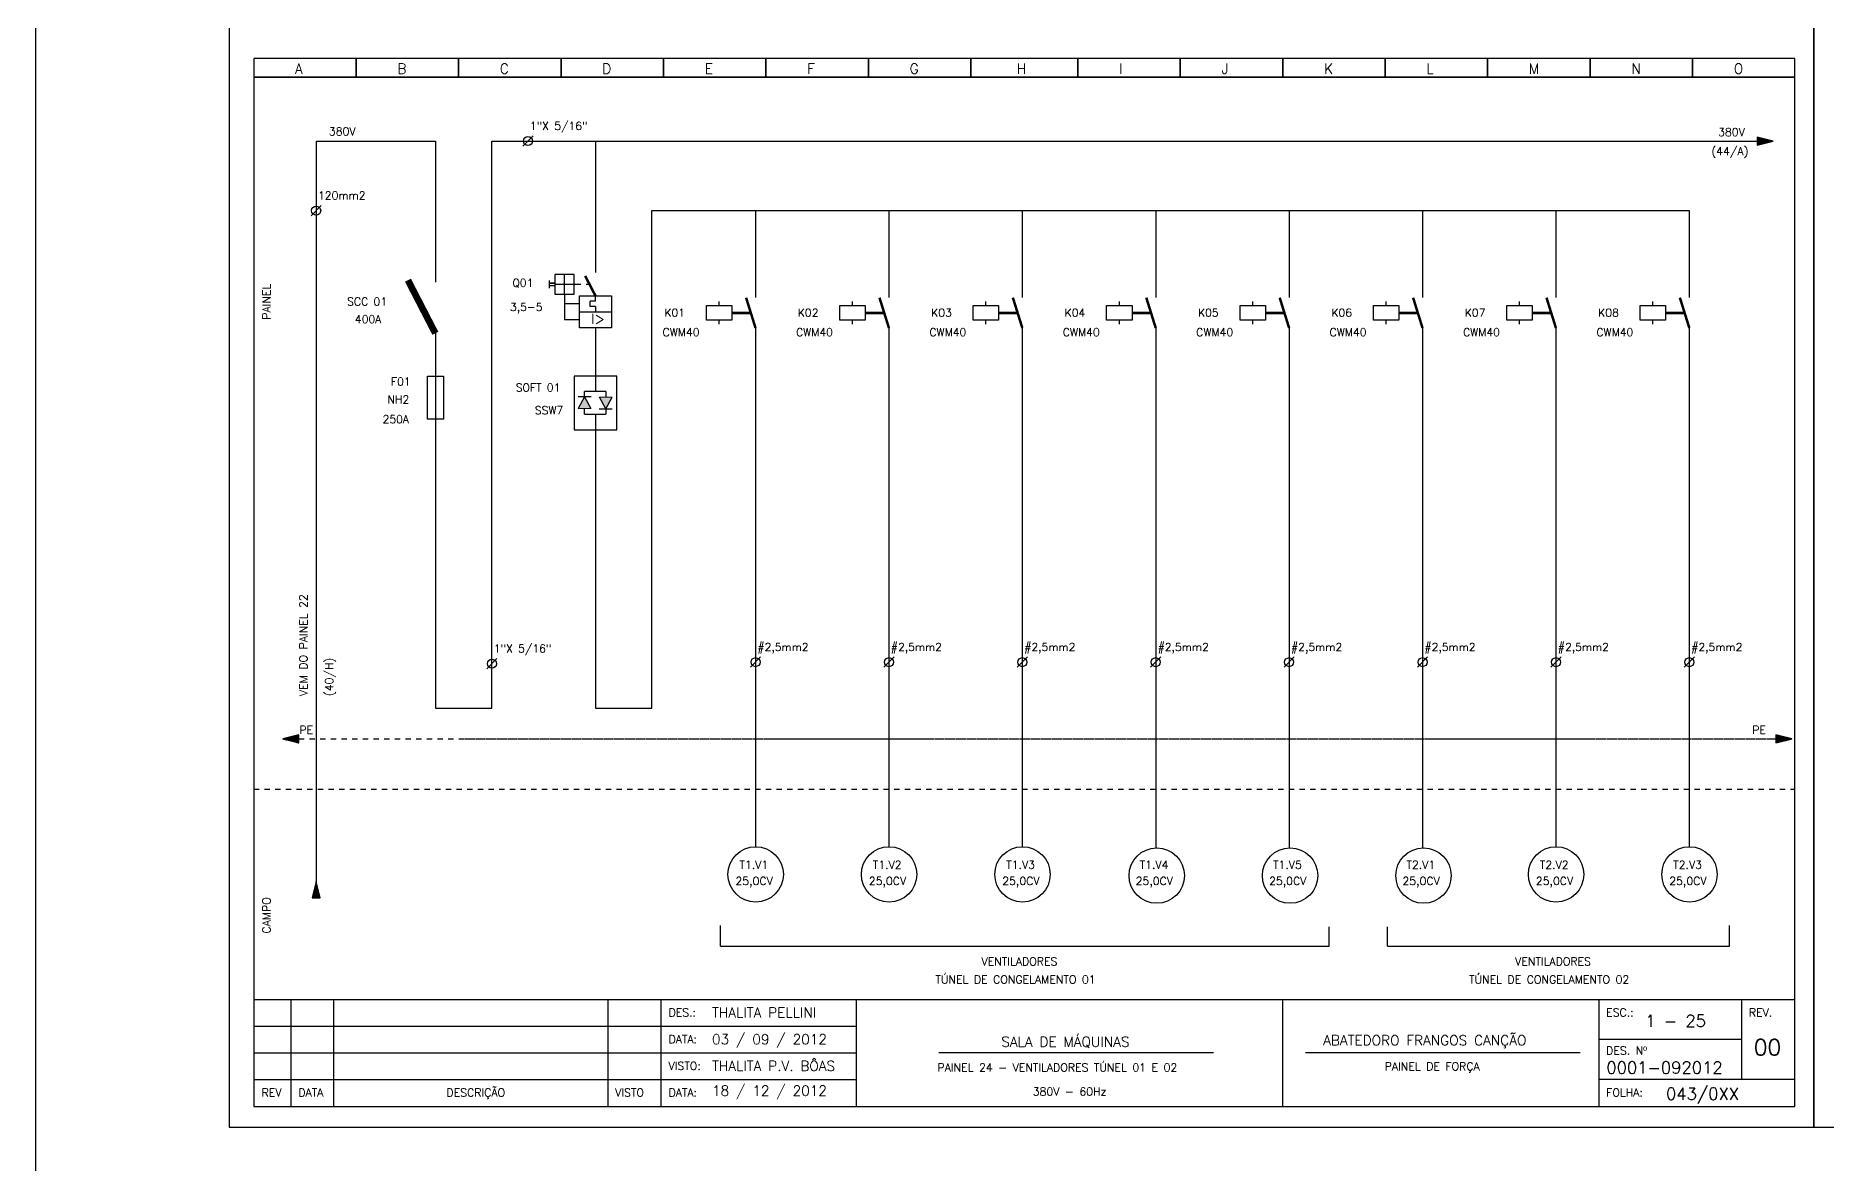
# Model space of a CAD drawing. Header units: millimetres. Extents: x 1974 to 2560, y 1429 to 1567.
# Drawn here: x 2267.85 to 2301.4, y 1469.91 to 1491.03 of the extents above; entities that cross this region are included whole.
import ezdxf

# ---------------------------------------------------------------- set-up
doc = ezdxf.new("R2010")
doc.units = ezdxf.units.MM
for name, pattern in [('DASHDOT2', [0.5, 0.25, -0.125, 0, -0.125]), ('DASHED', [0.75, 0.5, -0.25]), ('HIDDEN2', [0.1875, 0.125, -0.0625])]:
    doc.linetypes.add(name, pattern=pattern)
for name, color, linetype in [('1', 5, 'Continuous'), ('ALIMENTAÇÃO', 6, 'Continuous'), ('CONECTOR_SAK', 2, 'Continuous'), ('DISJUNTOR', 5, 'Continuous'), ('EQUIPAMENTOS', 5, 'Continuous'), ('MARGEM', 1, 'Continuous'), ('MOTORES', 5, 'Continuous'), ('PAINEL', 7, 'Continuous'), ('soft', 5, 'Continuous'), ('TERRA', 3, 'DASHED'), ('TEXTO', 4, 'Continuous'), ('TEXTO_2', 5, 'Continuous'), ('TIMBRE', 7, 'Continuous')]:
    doc.layers.add(name, color=color, linetype=linetype)
doc.styles.add('REGUA60', font='romans.shx', dxfattribs={"height": 2})
doc.styles.add('ROMANC', font='romanc.shx', dxfattribs={"height": 0.55})
doc.styles.add('ROMANS', font='romans.shx', dxfattribs={"height": 37})

# ---------------------------------------------------------------- blocks, each defined once
blk = doc.blocks.new('soft')
at = {"layer": 'soft'}
h = blk.add_hatch(color=7, dxfattribs=at)
h.paths.add_polyline_path([(-0.206, -0.385), (-0.323, -0.602), (-0.088, -0.602)])
h.paths.add_polyline_path([(0.194, -0.609), (0.312, -0.391), (0.077, -0.391)])
for p, q in [((0.403, 0), (-0.397, 0)), ((-0.397, 0), (-0.397, -1)), ((0.403, -1), (0.403, 0)), ((-0.206, -0.385), (-0.323, -0.602)), ((-0.206, -0.385), (-0.088, -0.602)), ((0.194, -0.609), (0.077, -0.391)), ((0.194, -0.609), (0.312, -0.391)), ((-0.397, -1), (0.403, -1))]:
    blk.add_line(p, q, dxfattribs=at)
at = {"layer": 'soft', "color": 7}
for p, q in [((0, 0), (0, -0.282)), ((-0.206, -0.385), (-0.206, -0.282)), ((0.194, -0.282), (-0.206, -0.282)), ((0.194, -0.282), (0.194, -0.391)), ((-0.083, -0.385), (-0.323, -0.385)), ((-0.206, -0.711), (-0.206, -0.602)), ((0.072, -0.609), (0.312, -0.609)), ((0.194, -0.609), (0.194, -0.711)), ((-0.206, -0.711), (0.194, -0.711)), ((0, -0.711), (0, -1))]:
    blk.add_line(p, q, dxfattribs=at)
at = {"layer": 'soft', "lineweight": 20}
for p, q in [((-0.323, -0.602), (-0.088, -0.602)), ((0.312, -0.391), (0.077, -0.391))]:
    blk.add_line(p, q, dxfattribs=at)

msp = doc.modelspace()

# ---------------------------------------------------------------- hatches: boundary and pattern name
at = {"layer": 'EQUIPAMENTOS'}
for points in [[(2300.405, 1489.059), (2300.105, 1489.134), (2300.105, 1488.984)], [(2273.174, 1474.882), (2273.099, 1475.182), (2273.024, 1474.882)], [(2273.174, 1474.882), (2273.099, 1475.182), (2273.024, 1474.882)]]:
    msp.add_hatch(color=256, dxfattribs=at).paths.add_polyline_path(points)
at = {"layer": 'TERRA'}
h = msp.add_hatch(dxfattribs=at)
h.set_pattern_fill('ANSI31', color=256, scale=0.004, angle=180, style=0)
h.set_pattern_definition([(225, (2329.7272218, 1526.47584864), (0.0003535533906, -0.0003535533906), [])])
h.paths.add_polyline_path([(2272.473, 1477.856), (2272.773, 1477.856), (2272.773, 1477.931)])
h.paths.add_polyline_path([(2272.773, 1477.781), (2272.773, 1477.856), (2272.473, 1477.856)])
h = msp.add_hatch(dxfattribs=at)
h.set_pattern_fill('ANSI31', color=256, scale=0.004, style=0)
h.set_pattern_definition([(45, (2243.5027676, 1429.2362611), (-0.0003535533906, 0.0003535533906), [])])
h.paths.add_polyline_path([(2300.757, 1477.856), (2300.457, 1477.856), (2300.457, 1477.781)])
h.paths.add_polyline_path([(2300.457, 1477.931), (2300.457, 1477.856), (2300.757, 1477.856)])

# ---------------------------------------------------------------- linework, layer by layer
for p, q in [((2280.679, 1473.973), (2280.679, 1474.36)), ((2292.085, 1473.973), (2292.085, 1474.337)), ((2293.179, 1473.973), (2293.179, 1474.337)), ((2299.585, 1473.973), (2299.585, 1474.361)), ((2280.679, 1473.973), (2292.085, 1473.973)), ((2293.179, 1473.973), (2299.585, 1473.973))]:
    msp.add_line(p, q)
at = {"layer": '1'}
for p, q in [((2277.466, 1486.448), (2277.466, 1486.302)), ((2277.57, 1486.396), (2277.466, 1486.396)), ((2277.466, 1486.396), (2277.57, 1486.396)), ((2277.934, 1486.557), (2277.57, 1486.557)), ((2277.57, 1486.557), (2277.57, 1486.193)), ((2277.752, 1486.193), (2277.752, 1486.557)), ((2277.934, 1486.193), (2277.934, 1486.557)), ((2277.466, 1486.354), (2277.57, 1486.354)), ((2277.57, 1486.375), (2277.934, 1486.375)), ((2277.57, 1486.193), (2277.934, 1486.193))]:
    msp.add_line(p, q, dxfattribs=at)
at = {"layer": 'ALIMENTAÇÃO'}
for p, q in [((2275.333, 1489.059), (2275.333, 1486.418)), ((2276.392, 1478.436), (2276.392, 1489.059)), ((2279.392, 1478.436), (2279.392, 1487.756)), ((2279.392, 1487.756), (2298.833, 1487.756)), ((2275.333, 1485.457), (2275.333, 1478.436)), ((2275.333, 1478.436), (2276.392, 1478.436)), ((2278.333, 1478.436), (2279.392, 1478.436))]:
    msp.add_line(p, q, dxfattribs=at)
at = {"layer": 'ALIMENTAÇÃO', "color": 6}
for p, q in [((2278.333, 1489.059), (2278.333, 1486.595)), ((2281.333, 1487.756), (2281.333, 1486.125)), ((2283.833, 1487.756), (2283.833, 1486.125)), ((2286.333, 1487.756), (2286.333, 1486.125)), ((2288.833, 1487.756), (2288.833, 1486.125)), ((2291.333, 1487.756), (2291.333, 1486.125)), ((2293.833, 1487.756), (2293.833, 1486.125)), ((2296.333, 1487.756), (2296.333, 1486.125)), ((2298.833, 1487.756), (2298.833, 1486.125)), ((2278.333, 1485.558), (2278.333, 1484.369)), ((2281.333, 1485.557), (2281.333, 1475.837)), ((2283.833, 1485.557), (2283.833, 1475.837)), ((2286.333, 1485.557), (2286.333, 1475.837)), ((2288.833, 1485.557), (2288.833, 1475.814)), ((2291.333, 1485.557), (2291.333, 1475.814)), ((2293.833, 1485.557), (2293.833, 1475.814)), ((2296.333, 1485.557), (2296.333, 1475.837)), ((2298.833, 1485.557), (2298.833, 1475.837)), ((2278.333, 1483.94), (2278.333, 1483.651)), ((2278.333, 1483.651), (2278.333, 1478.436))]:
    msp.add_line(p, q, dxfattribs=at)
at = {"layer": 'CONECTOR_SAK'}
for p, q in [((2277.164, 1489.156), (2276.973, 1488.963)), ((2273.195, 1487.853), (2273.004, 1487.66)), ((2276.488, 1479.363), (2276.297, 1479.17)), ((2281.429, 1479.392), (2281.238, 1479.199)), ((2283.929, 1479.392), (2283.738, 1479.199)), ((2286.429, 1479.392), (2286.238, 1479.199)), ((2288.929, 1479.392), (2288.738, 1479.199)), ((2291.429, 1479.392), (2291.238, 1479.199)), ((2293.929, 1479.392), (2293.738, 1479.199)), ((2296.429, 1479.392), (2296.238, 1479.199)), ((2298.929, 1479.392), (2298.738, 1479.199))]:
    msp.add_line(p, q, dxfattribs=at)
for centre in [(2277.068, 1489.059), (2273.099, 1487.756), (2276.392, 1479.266), (2281.333, 1479.295), (2283.833, 1479.295), (2286.333, 1479.295), (2288.833, 1479.295), (2291.333, 1479.295), (2293.833, 1479.295), (2296.333, 1479.295), (2298.833, 1479.295)]:
    msp.add_circle(centre, 0.0846, dxfattribs=at)
at = {"layer": 'DISJUNTOR'}
for p, q in [((2277.752, 1486.193), (2277.752, 1485.707)), ((2278.334, 1486.058), (2278.234, 1486.058)), ((2278.234, 1485.958), (2278.234, 1486.058)), ((2278.334, 1486.058), (2278.334, 1486.158)), ((2278.033, 1486.007), (2277.752, 1486.007)), ((2278.034, 1485.858), (2278.634, 1485.858)), ((2278.334, 1485.958), (2278.234, 1485.958)), ((2278.334, 1485.958), (2278.334, 1485.858)), ((2278.033, 1485.707), (2277.752, 1485.707))]:
    msp.add_line(p, q, dxfattribs=at)
at = {"layer": 'DISJUNTOR', "linetype": 'HIDDEN2'}
msp.add_line((2277.934, 1486.375), (2278.233, 1486.375), dxfattribs=at)
at = {"layer": 'DISJUNTOR'}
for points, const_width in [([(2275.333, 1485.457), (2274.819, 1486.452)], 0.126), ([(2278.334, 1486.158), (2278.141, 1486.532)], 0.0472)]:
    msp.add_lwpolyline(points, dxfattribs=dict(at, const_width=const_width))
msp.add_lwpolyline([(2278.034, 1486.158), (2278.634, 1486.158), (2278.634, 1485.558), (2278.034, 1485.558)], close=True, dxfattribs=at)
at = {"layer": 'EQUIPAMENTOS'}
for p, q in [((2273.099, 1489.059), (2275.333, 1489.059)), ((2276.392, 1489.059), (2278.333, 1489.059)), ((2278.333, 1489.059), (2300.216, 1489.059)), ((2280.651, 1485.98), (2280.651, 1486.052)), ((2280.889, 1485.851), (2281.242, 1485.851)), ((2280.889, 1485.831), (2281.248, 1485.831)), ((2283.151, 1485.98), (2283.151, 1486.052)), ((2283.389, 1485.851), (2283.742, 1485.851)), ((2283.389, 1485.831), (2283.748, 1485.831)), ((2285.651, 1485.98), (2285.651, 1486.052)), ((2285.889, 1485.851), (2286.242, 1485.851)), ((2285.889, 1485.831), (2286.248, 1485.831)), ((2288.151, 1485.98), (2288.151, 1486.052)), ((2288.389, 1485.851), (2288.742, 1485.851)), ((2288.389, 1485.831), (2288.748, 1485.831)), ((2290.651, 1485.98), (2290.651, 1486.052)), ((2290.889, 1485.851), (2291.242, 1485.851)), ((2290.889, 1485.831), (2291.248, 1485.831)), ((2293.151, 1485.98), (2293.151, 1486.052)), ((2293.389, 1485.851), (2293.742, 1485.851)), ((2293.389, 1485.831), (2293.748, 1485.831)), ((2295.651, 1485.98), (2295.651, 1486.052)), ((2295.889, 1485.851), (2296.242, 1485.851)), ((2295.889, 1485.831), (2296.248, 1485.831)), ((2298.151, 1485.98), (2298.151, 1486.052)), ((2298.389, 1485.851), (2298.742, 1485.851)), ((2298.389, 1485.831), (2298.748, 1485.831)), ((2280.651, 1485.63), (2280.651, 1485.701)), ((2283.151, 1485.63), (2283.151, 1485.701)), ((2285.651, 1485.63), (2285.651, 1485.701)), ((2288.151, 1485.63), (2288.151, 1485.701)), ((2290.651, 1485.63), (2290.651, 1485.701)), ((2293.151, 1485.63), (2293.151, 1485.701)), ((2295.651, 1485.63), (2295.651, 1485.701)), ((2298.151, 1485.63), (2298.151, 1485.701))]:
    msp.add_line(p, q, dxfattribs=at)
for points in [[(2267.845, 1567.141), (2559.507, 1567.141), (2559.507, 1444.388), (2267.845, 1444.388)], [(2280.413, 1485.701), (2280.413, 1485.98), (2280.889, 1485.98), (2280.889, 1485.701)], [(2282.913, 1485.701), (2282.913, 1485.98), (2283.389, 1485.98), (2283.389, 1485.701)], [(2285.413, 1485.701), (2285.413, 1485.98), (2285.889, 1485.98), (2285.889, 1485.701)], [(2287.913, 1485.701), (2287.913, 1485.98), (2288.389, 1485.98), (2288.389, 1485.701)], [(2290.413, 1485.701), (2290.413, 1485.98), (2290.889, 1485.98), (2290.889, 1485.701)], [(2292.913, 1485.701), (2292.913, 1485.98), (2293.389, 1485.98), (2293.389, 1485.701)], [(2295.413, 1485.701), (2295.413, 1485.98), (2295.889, 1485.98), (2295.889, 1485.701)], [(2297.913, 1485.701), (2297.913, 1485.98), (2298.389, 1485.98), (2298.389, 1485.701)], [(2275.183, 1484.651), (2275.483, 1484.651), (2275.483, 1483.851), (2275.183, 1483.851)]]:
    msp.add_lwpolyline(points, close=True, dxfattribs=at)
for points in [[(2300.105, 1488.984), (2300.405, 1489.059), (2300.105, 1489.134), (2300.105, 1488.984)], [(2273.174, 1474.882), (2273.099, 1475.182), (2273.024, 1474.882), (2273.174, 1474.882)]]:
    msp.add_lwpolyline(points, dxfattribs=at)
at = {"layer": 'EQUIPAMENTOS', "const_width": 0.0472}
for points in [[(2281.333, 1485.557), (2281.156, 1486.125)], [(2283.833, 1485.557), (2283.656, 1486.125)], [(2286.333, 1485.557), (2286.156, 1486.125)], [(2288.833, 1485.557), (2288.656, 1486.125)], [(2291.333, 1485.557), (2291.156, 1486.125)], [(2293.833, 1485.557), (2293.656, 1486.125)], [(2296.333, 1485.557), (2296.156, 1486.125)], [(2298.833, 1485.557), (2298.656, 1486.125)]]:
    msp.add_lwpolyline(points, dxfattribs=at)
at = {"layer": 'MARGEM', "color": 7}
for points in [[(2271.467, 1470.584), (2301.167, 1470.584), (2301.167, 1491.609), (2271.467, 1491.609)], [(2301.167, 1470.584), (2330.867, 1470.584), (2330.867, 1491.609), (2301.167, 1491.609)]]:
    msp.add_lwpolyline(points, close=True, dxfattribs=at)
at = {"layer": 'MOTORES'}
for centre in [(2281.336, 1475.318), (2283.836, 1475.318), (2286.336, 1475.318), (2288.853, 1475.295), (2291.351, 1475.295), (2293.851, 1475.295), (2296.336, 1475.318), (2298.836, 1475.318)]:
    msp.add_circle(centre, 0.519, dxfattribs=at)
at = {"layer": 'PAINEL', "color": 12, "linetype": 'HIDDEN2', "ltscale": 0.005}
msp.add_line((2271.929, 1476.916), (2300.813, 1476.916), dxfattribs=at)
at = {"layer": 'soft'}
msp.add_line((2273.099, 1489.059), (2273.099, 1475.182), dxfattribs=at)
at = {"layer": 'TERRA', "linetype": 'DASHDOT2', "ltscale": 0.0025}
for p, q in [((2272.773, 1477.856), (2300.457, 1477.856)), ((2272.773, 1477.856), (2300.457, 1477.856)), ((2275.884, 1477.856), (2300.757, 1477.856))]:
    msp.add_line(p, q, dxfattribs=at)
at = {"layer": 'TERRA'}
for points in [[(2272.773, 1477.931), (2272.473, 1477.856), (2272.773, 1477.781), (2272.773, 1477.931)], [(2272.773, 1477.931), (2272.473, 1477.856), (2272.773, 1477.781), (2272.773, 1477.931)], [(2300.457, 1477.781), (2300.757, 1477.856), (2300.457, 1477.931), (2300.457, 1477.781)], [(2300.457, 1477.781), (2300.757, 1477.856), (2300.457, 1477.931), (2300.457, 1477.781)]]:
    msp.add_lwpolyline(points, dxfattribs=at)
at = {"layer": 'TIMBRE', "color": 12}
msp.add_line((2300.813, 1490.609), (2271.929, 1490.609), dxfattribs=at)
at = {"layer": 'TIMBRE'}
for p, q in [((2271.929, 1472.972), (2300.813, 1472.972)), ((2272.629, 1470.972), (2272.629, 1472.972)), ((2273.429, 1470.972), (2273.429, 1472.972)), ((2278.567, 1472.972), (2278.567, 1470.972)), ((2279.567, 1470.972), (2279.567, 1472.972)), ((2283.22, 1472.972), (2283.22, 1470.972)), ((2291.21, 1472.972), (2291.21, 1470.972)), ((2297.137, 1472.972), (2297.137, 1470.972)), ((2299.813, 1472.972), (2299.813, 1471.472)), ((2271.929, 1472.472), (2283.22, 1472.472)), ((2271.929, 1471.972), (2283.22, 1471.972)), ((2289.914, 1471.972), (2284.77, 1471.972)), ((2296.785, 1471.972), (2291.641, 1471.972)), ((2299.813, 1472.222), (2297.137, 1472.222)), ((2271.929, 1471.472), (2283.22, 1471.472)), ((2300.813, 1471.472), (2297.137, 1471.472))]:
    msp.add_line(p, q, dxfattribs=at)
at = {"layer": 'TIMBRE', "color": 12}
for points in [[(2271.929, 1490.259), (2273.849, 1490.259), (2273.849, 1490.609), (2271.929, 1490.609)], [(2273.849, 1490.259), (2275.769, 1490.259), (2275.769, 1490.609), (2273.849, 1490.609)], [(2275.769, 1490.259), (2277.689, 1490.259), (2277.689, 1490.609), (2275.769, 1490.609)], [(2277.689, 1490.259), (2279.609, 1490.259), (2279.609, 1490.609), (2277.689, 1490.609)], [(2279.609, 1490.259), (2281.529, 1490.259), (2281.529, 1490.609), (2279.609, 1490.609)], [(2281.529, 1490.259), (2283.449, 1490.259), (2283.449, 1490.609), (2281.529, 1490.609)], [(2283.449, 1490.259), (2285.369, 1490.259), (2285.369, 1490.609), (2283.449, 1490.609)], [(2285.369, 1490.259), (2287.373, 1490.259), (2287.373, 1490.609), (2285.369, 1490.609)], [(2287.373, 1490.259), (2289.293, 1490.259), (2289.293, 1490.609), (2287.373, 1490.609)], [(2289.293, 1490.259), (2291.213, 1490.259), (2291.213, 1490.609), (2289.293, 1490.609)], [(2291.213, 1490.259), (2293.133, 1490.259), (2293.133, 1490.609), (2291.213, 1490.609)], [(2293.133, 1490.259), (2295.053, 1490.259), (2295.053, 1490.609), (2293.133, 1490.609)], [(2295.053, 1490.259), (2296.973, 1490.259), (2296.973, 1490.609), (2295.053, 1490.609)], [(2296.973, 1490.259), (2298.893, 1490.259), (2298.893, 1490.609), (2296.973, 1490.609)], [(2298.893, 1490.259), (2300.813, 1490.259), (2300.813, 1490.609), (2298.893, 1490.609)], [(2271.929, 1470.972), (2300.813, 1470.972), (2300.813, 1490.259), (2271.929, 1490.259)]]:
    msp.add_lwpolyline(points, close=True, dxfattribs=at)

# ---------------------------------------------------------------- block references
at = {"layer": 'soft'}
msp.add_blockref('soft', (2278.333, 1484.651), dxfattribs=at)

# ---------------------------------------------------------------- texts
at = {"style": 'ROMANS'}
for s, p in [('ESC.:', (2297.274, 1472.655)), ('REV.', (2299.949, 1472.655)), ('DES. Nº', (2297.274, 1471.942)), ('PAINEL 24 - VENTILADORES TÚNEL 01 E 02', (2284.743, 1471.625)), ('PAINEL DE FORÇA', (2293.124, 1471.646)), ('380V - 60Hz', (2286.527, 1471.173)), ('FOLHA:', (2297.274, 1471.155))]:
    msp.add_text(s, height=0.15, dxfattribs=at).set_placement(p)
at = {"layer": 'TEXTO'}
for s, height, style, p in [('A', 0.188, 'ROMANS', (2272.701, 1490.322)), ('B', 0.188, 'ROMANS', (2274.621, 1490.322)), ('C', 0.188, 'ROMANS', (2276.541, 1490.322)), ('D', 0.188, 'ROMANS', (2278.461, 1490.322)), ('E', 0.188, 'ROMANS', (2280.381, 1490.322)), ('F', 0.188, 'ROMANS', (2282.301, 1490.322)), ('G', 0.188, 'ROMANS', (2284.221, 1490.322)), ('H', 0.188, 'ROMANS', (2286.226, 1490.322)), ('I', 0.188, 'ROMANS', (2288.146, 1490.322)), ('J', 0.188, 'ROMANS', (2290.066, 1490.322)), ('K', 0.188, 'ROMANS', (2291.986, 1490.322)), ('L', 0.188, 'ROMANS', (2293.906, 1490.322)), ('M', 0.188, 'ROMANS', (2295.826, 1490.322)), ('N', 0.188, 'ROMANS', (2297.746, 1490.322)), ('O', 0.188, 'ROMANS', (2299.666, 1490.322)), ('1"X 5/16"', 0.148, 'ROMANS', (2277.105, 1489.269)), ('380V', 0.15, 'ROMANS', (2273.336, 1489.165)), ('380V', 0.15, 'ROMANS', (2299.372, 1489.153)), ('(44/A)', 0.15, 'ROMANS', (2299.246, 1488.793)), ('120mm2', 0.148, 'ROMANS', (2273.135, 1487.966)), ('Q01', 0.148, 'ROMANS', (2276.777, 1486.328)), ('SCC 01', 0.148, 'ROMANS', (2273.68, 1485.978)), ('400A', 0.148, 'ROMANS', (2273.825, 1485.648)), ('3,5-5', 0.148, 'ROMANS', (2276.731, 1485.876)), ('K01', 0.148, 'ROMANS', (2279.625, 1485.769)), ('K02', 0.148, 'ROMANS', (2282.125, 1485.769)), ('K03', 0.148, 'ROMANS', (2284.625, 1485.769)), ('K04', 0.148, 'ROMANS', (2287.125, 1485.769)), ('K05', 0.148, 'ROMANS', (2289.625, 1485.769)), ('K06', 0.148, 'ROMANS', (2292.125, 1485.769)), ('K07', 0.148, 'ROMANS', (2294.625, 1485.769)), ('K08', 0.148, 'ROMANS', (2297.125, 1485.769)), ('CWM40', 0.148, 'ROMANS', (2279.592, 1485.404)), ('CWM40', 0.148, 'ROMANS', (2282.092, 1485.404)), ('CWM40', 0.148, 'ROMANS', (2284.592, 1485.404)), ('CWM40', 0.148, 'ROMANS', (2287.092, 1485.404)), ('CWM40', 0.148, 'ROMANS', (2289.592, 1485.404)), ('CWM40', 0.148, 'ROMANS', (2292.092, 1485.404)), ('CWM40', 0.148, 'ROMANS', (2294.592, 1485.404)), ('CWM40', 0.148, 'ROMANS', (2297.092, 1485.404)), ('F01', 0.148, 'ROMANS', (2274.5, 1484.479)), ('SOFT 01', 0.148, 'ROMANS', (2276.839, 1484.367)), ('NH2', 0.148, 'ROMANS', (2274.436, 1484.143)), ('SSW7', 0.148, 'ROMANS', (2277.197, 1483.941)), ('250A', 0.148, 'ROMANS', (2274.344, 1483.773)), ('#2,5mm2', 0.148, 'ROMANS', (2281.37, 1479.505)), ('#2,5mm2', 0.148, 'ROMANS', (2283.87, 1479.505)), ('#2,5mm2', 0.148, 'ROMANS', (2286.37, 1479.505)), ('#2,5mm2', 0.148, 'ROMANS', (2288.87, 1479.505)), ('#2,5mm2', 0.148, 'ROMANS', (2291.37, 1479.505)), ('#2,5mm2', 0.148, 'ROMANS', (2293.87, 1479.505)), ('#2,5mm2', 0.148, 'ROMANS', (2296.37, 1479.505)), ('#2,5mm2', 0.148, 'ROMANS', (2298.87, 1479.505)), ('1"X 5/16"', 0.148, 'ROMANS', (2276.429, 1479.476)), ('PE', 0.15, 'ROMANS', (2272.785, 1477.95)), ('PE', 0.15, 'ROMANS', (2300.012, 1477.95)), ('T1.V1', 0.15, 'REGUA60', (2281.031, 1475.424)), ('T1.V2', 0.15, 'REGUA60', (2283.531, 1475.424)), ('T1.V3', 0.15, 'REGUA60', (2286.031, 1475.424)), ('T1.V4', 0.15, 'REGUA60', (2288.531, 1475.424)), ('T1.V5', 0.15, 'REGUA60', (2291.031, 1475.424)), ('T2.V1', 0.15, 'REGUA60', (2293.531, 1475.424)), ('T2.V2', 0.15, 'REGUA60', (2296.031, 1475.424)), ('T2.V3', 0.15, 'REGUA60', (2298.531, 1475.424)), ('25,0CV', 0.15, 'REGUA60', (2280.956, 1475.12)), ('25,0CV', 0.15, 'REGUA60', (2283.456, 1475.12)), ('25,0CV', 0.15, 'REGUA60', (2285.956, 1475.12)), ('25,0CV', 0.15, 'REGUA60', (2288.456, 1475.12)), ('25,0CV', 0.15, 'REGUA60', (2290.956, 1475.12)), ('25,0CV', 0.15, 'REGUA60', (2293.456, 1475.12)), ('25,0CV', 0.15, 'REGUA60', (2295.956, 1475.12)), ('25,0CV', 0.15, 'REGUA60', (2298.456, 1475.12)), ('VENTILADORES', 0.15, 'REGUA60', (2285.569, 1473.613)), ('VENTILADORES', 0.15, 'REGUA60', (2295.569, 1473.613)), ('TÚNEL DE CONGELAMENTO 01', 0.15, 'REGUA60', (2284.705, 1473.274)), ('TÚNEL DE CONGELAMENTO 02', 0.15, 'REGUA60', (2294.705, 1473.274)), ('THALITA PELLINI', 0.1875, 'ROMANS', (2280.518, 1472.635)), ('03 / 09 / 2012', 0.1875, 'ROMANS', (2280.518, 1472.135)), ('THALITA P.V. BÔAS', 0.1875, 'ROMANS', (2280.518, 1471.635)), ('18 / 12 / 2012', 0.1875, 'ROMANS', (2280.518, 1471.172))]:
    msp.add_text(s, height=height, dxfattribs=dict(at, style=style)).set_placement(p)
at = {"layer": 'TEXTO', "style": 'REGUA60'}
for s, p in [('PAINEL', (2272.243, 1485.71)), ('VEM DO PAINEL 22', (2272.934, 1478.659)), ('(40/H)', (2273.418, 1478.659)), ('CAMPO', (2272.243, 1474.209))]:
    msp.add_text(s, height=0.15, rotation=90, dxfattribs=at).set_placement(p)
at = {"layer": 'TEXTO', "color": 150, "style": 'ROMANS'}
for s, height, p in [('DES.:', 0.15, (2279.703, 1472.655)), ('1 - 25', 0.225, (2298.008, 1472.462)), ('DATA:', 0.15, (2279.703, 1472.155)), ('00', 0.3, (2300.041, 1471.928)), ('VISTO:', 0.15, (2279.703, 1471.655)), ('0001-092012', 0.225, (2297.278, 1471.586)), ('REV', 0.15, (2272.077, 1471.155)), ('DATA', 0.15, (2272.765, 1471.155)), ('DESCRIÇÃO', 0.15, (2275.541, 1471.155)), ('VISTO', 0.15, (2278.703, 1471.155)), ('DATA:', 0.15, (2279.703, 1471.155)), ('043/0XX', 0.225, (2298.396, 1471.096))]:
    msp.add_text(s, height=height, dxfattribs=at).set_placement(p)
at = {"layer": 'TEXTO_2'}
for s, height, style, p in [('I>', 0.1927, 'REGUA60', (2278.249, 1485.632)), ('SALA DE MÁQUINAS', 0.1875, 'ROMANC', (2285.939, 1472.088)), ('ABATEDORO FRANGOS CANÇÃO', 0.1875, 'ROMANC', (2291.971, 1472.116))]:
    msp.add_text(s, height=height, dxfattribs=dict(at, style=style)).set_placement(p)

doc.saveas('drawing.dxf')
